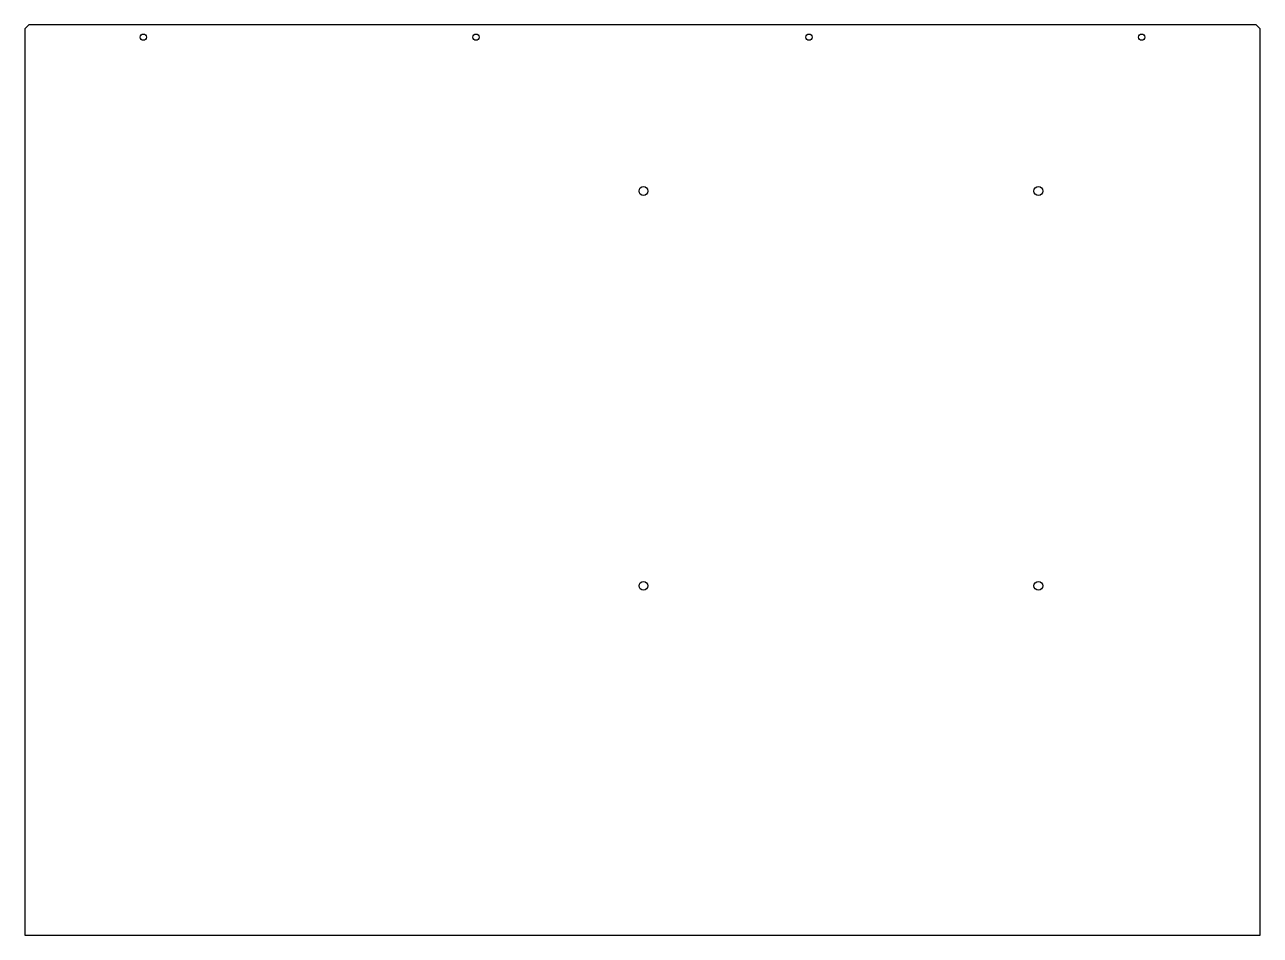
# Model space of a CAD drawing. Header units: millimetres. Extents: x -223 to 223, y -154 to 174.
import ezdxf

# ---------------------------------------------------------------- set-up
doc = ezdxf.new("R2010")
doc.units = ezdxf.units.MM
doc.layers.get('0').update_dxf_attribs({"linetype": 'CONTINUOUS'})

msp = doc.modelspace()

# ---------------------------------------------------------------- linework, layer by layer
msp.add_lwpolyline([(222.75, -154.31), (222.75, -153.65), (222.75, 172.65), (221.25, 174.15), (-221.25, 174.15), (-222.75, 172.65), (-222.75, -153.65), (-222.75, -154.31)], close=True)
for centre in [(0.35, 114.15), (142.75, 114.15), (0.35, -28.25), (142.75, -28.25)]:
    msp.add_circle(centre, 1.6)
for centre, major_axis in [((-180, 169.65), (1.13, 0)), ((-60, 169.65), (1.12, 0)), ((60, 169.65), (1.12, 0)), ((180, 169.65), (1.13, 0))]:
    msp.add_ellipse(centre, major_axis=major_axis, ratio=1)

doc.saveas('drawing.dxf')
